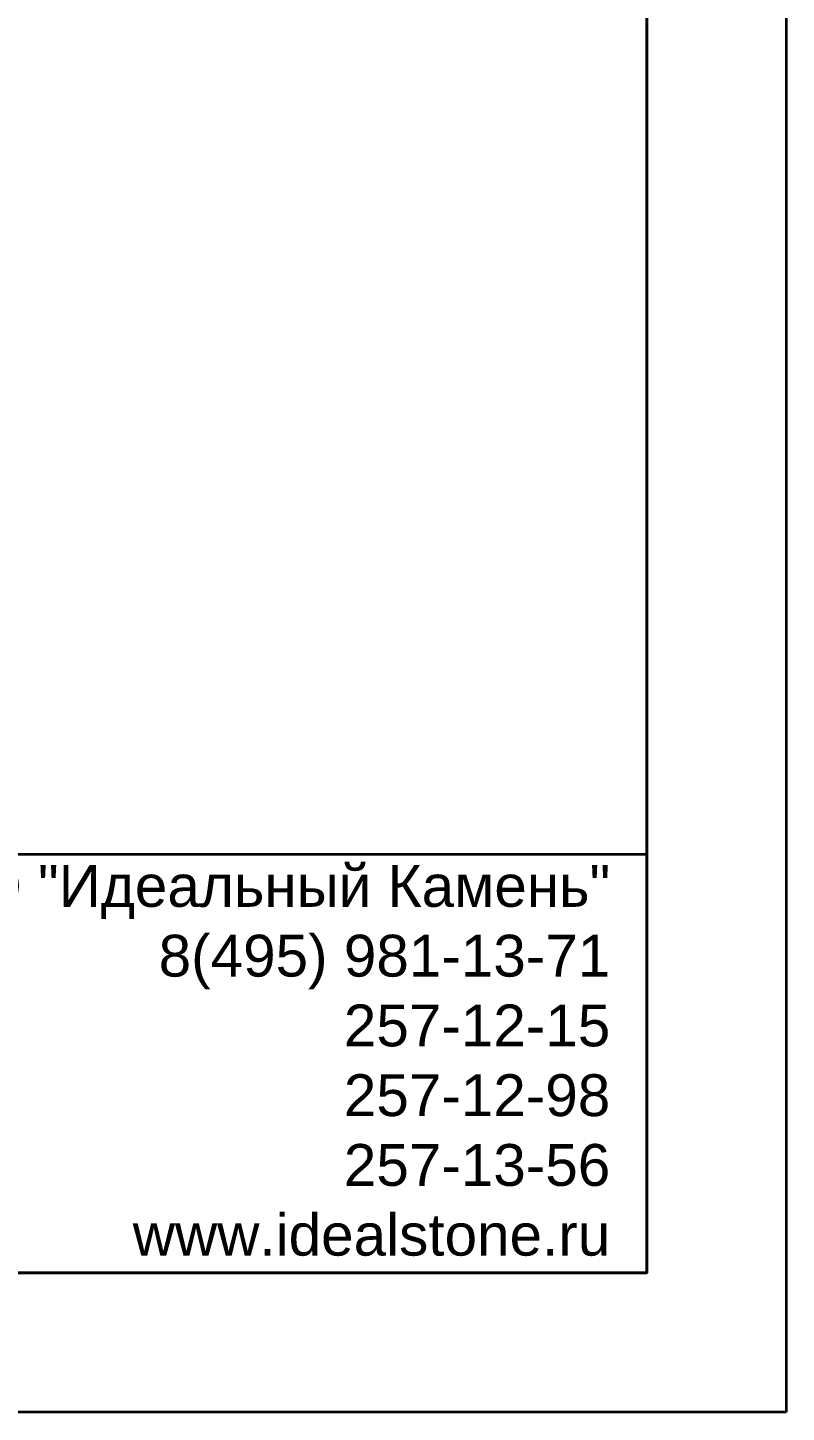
# Model space of a CAD drawing. Header units: millimetres. Extents: x 0 to 420, y 0 to 594.
# Drawn here: x 365.6 to 420, y 0 to 99.3 of the extents above; entities that cross this region are included whole.
import ezdxf

# ---------------------------------------------------------------- set-up
doc = ezdxf.new("R2010")
doc.units = ezdxf.units.MM
doc.layers.get('0').update_dxf_attribs({"lineweight": 35})
doc.styles.get("Standard").update_dxf_attribs({"font": 'ARIAL.TTF', "height": 5})

# ---------------------------------------------------------------- blocks, each defined once
blk = doc.blocks.new('A$C49AA496E')
for p, q in [((210, 296.999999721198), (210, -2.788019628496841e-07)), ((205, 291.999999721198), (205, 4.999999721198037)), ((205, 4.999999721198037), (20, 4.999999721198037)), ((210, -2.788019628496841e-07), (-5.684341886080801e-14, -2.788019628496841e-07))]:
    blk.add_line(p, q)

msp = doc.modelspace()

# ---------------------------------------------------------------- linework, layer by layer
for points in [[(409.9999999999997, 40), (409.9999999999997, 584)], [(409.9999999999997, 40), (409.9999999999997, 583.9999999999982)]]:
    msp.add_lwpolyline(points)
msp.add_lwpolyline([(149.9999999999924, 10), (409.9999999999924, 10), (409.9999999999924, 40), (149.9999999999924, 40)], close=True)

# ---------------------------------------------------------------- block references
at = {"xscale": 2, "yscale": 2, "zscale": 2}
msp.add_blockref('A$C49AA496E', (-3.410605131648481e-13, 5.576039256993681e-07), dxfattribs=at)

# ---------------------------------------------------------------- texts
at = {"insert": (407.3806283033115, 25.21470865414449), "char_height": 3, "attachment_point": 6}
msp.add_mtext('{\\fArial|b0|i0|c204|p34;ЗАО "Идеальный Камень"\\P8(495) 981-13-71\\P257-12-15\\P257-12-98\\P257-13-56\\Pwww.idealstone.ru}', dxfattribs=at)

doc.saveas('drawing.dxf')
